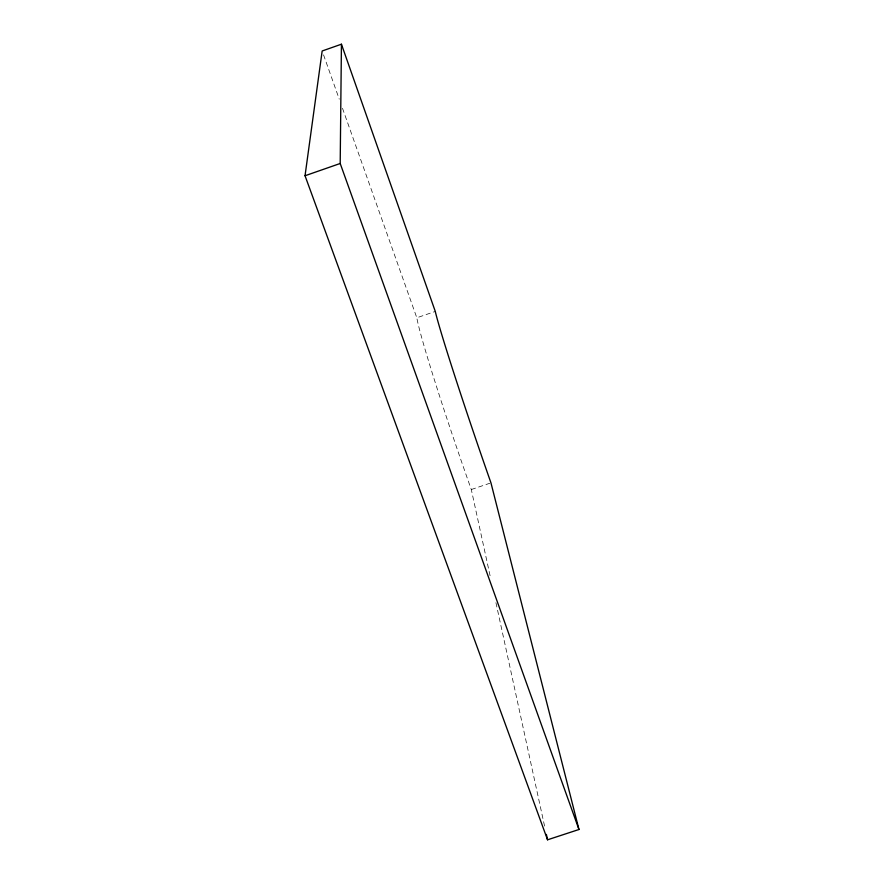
<?xml version="1.0" encoding="UTF-8"?>
<svg xmlns="http://www.w3.org/2000/svg" width="884" height="884" viewBox="0 0 884 884"><rect width="100%" height="100%" fill="white"/><g stroke="black" fill="none" stroke-linecap="round" stroke-linejoin="round"><path stroke-width="0.66" stroke-dasharray="4.42 3.31" d="M490.079 575.738L471.305 489.526A137.197 5.337 71.2 0 1 416.817 317.776L435.282 311.433M471.305 489.526L489.736 483.283M323.555 54.885L339.246 99.141M342.484 108.246L416.817 317.776M495.935 602.689L545.207 829.026"/><path stroke-width="1.33" d="M578.965 829.501L340.196 163.485L341.434 44.2L322.163 50.985L305.035 175.75L547.55 839.8L578.965 829.501L490.963 482.874A137.274 3.746 71.2 0 1 435.282 311.433L341.434 44.2M305.035 175.75L340.196 163.485M546.378 834.408L547.55 839.8"/></g></svg>
